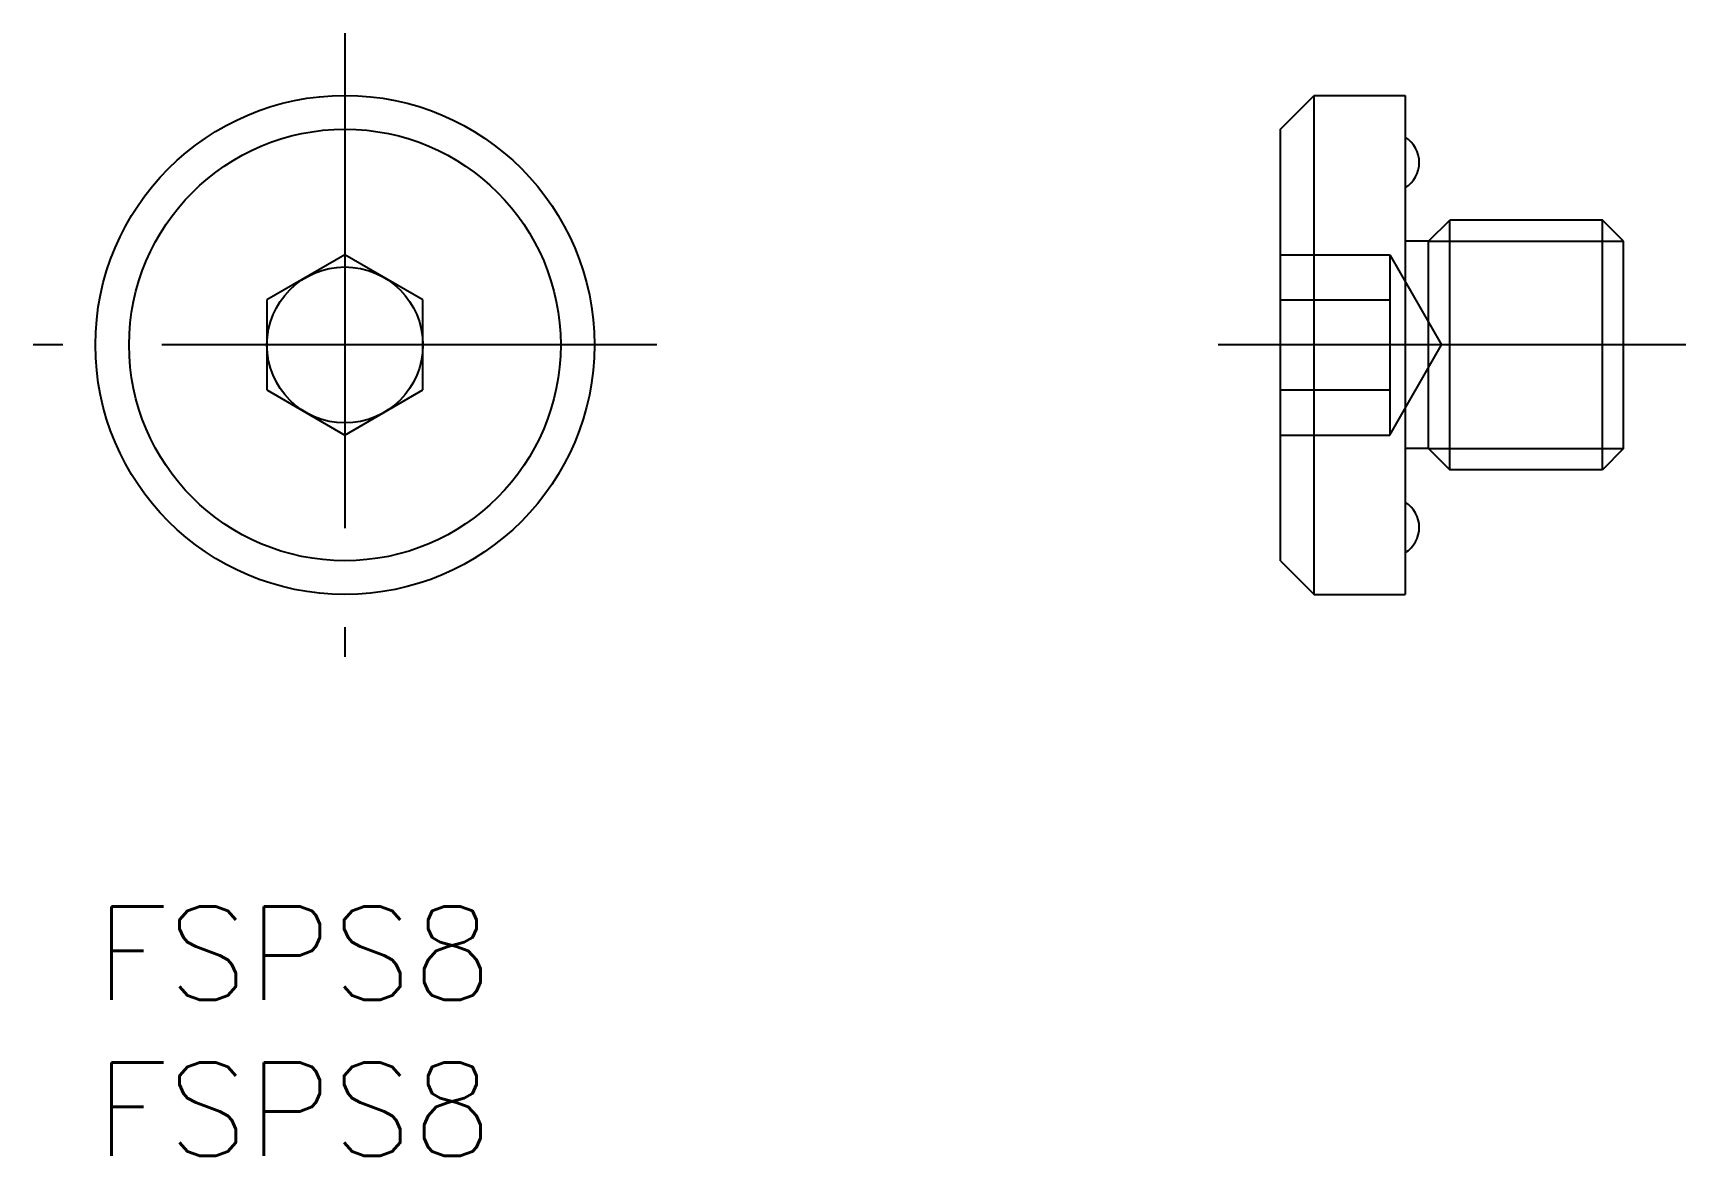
# Model space of a CAD drawing. Extents: x -2 to 51, y -8 to 28.
import ezdxf

# ---------------------------------------------------------------- set-up
doc = ezdxf.new("R2010")
doc.units = 0
doc.header["$LTSCALE"] = 0.5
doc.linetypes.add('CENTER', pattern=[50.8, 31.75, -6.35, 6.35, -6.35])
doc.linetypes.add('DASHED', pattern=[19.05, 12.7, -6.35])
for name, color, linetype in [('MSM_CENTER', 1, 'CENTER'), ('MSM_CONTINUOUS', 7, 'CONTINUOUS'), ('MSM_DASHED', 4, 'DASHED'), ('MSM_NARROW', 5, 'CONTINUOUS'), ('MSM_PART_NUMBER', 7, 'CONTINUOUS')]:
    doc.layers.add(name, color=color, linetype=linetype)
doc.styles.get("Standard").update_dxf_attribs({"font": 'txt.shx', "height": 3, "bigfont": 'bigfont.shx'})

# ---------------------------------------------------------------- blocks, each defined once
blk = doc.blocks.new('*U4')
at = {"layer": 'MSM_PART_NUMBER'}
blk.add_text('FSPS8', height=3, dxfattribs=at).set_placement((0, -3))
blk = doc.blocks.new('*U5')
at = {"layer": 'MSM_PART_NUMBER'}
blk.add_text('FSPS8', height=3, dxfattribs=at).set_placement((0, -8))

msp = doc.modelspace()

# ---------------------------------------------------------------- linework, layer by layer
at = {"layer": 'MSM_CENTER'}
for p, q in [((8, 28), (8, 8)), ((18, 18), (-2, 18)), ((51, 18), (36, 18))]:
    msp.add_line(p, q, dxfattribs=at)
at = {"layer": 'MSM_CONTINUOUS'}
for p, q in [((38, 24.917), (39.083, 26)), ((39.083, 10), (39.083, 26)), ((39.083, 26), (42, 26)), ((42, 26), (42, 10)), ((38, 11.082), (38, 24.917)), ((42.75, 21.323), (43.426, 22)), ((48.324, 22), (43.426, 22)), ((43.426, 14), (43.426, 22)), ((48.324, 14), (48.324, 22)), ((49, 21.323), (48.324, 22)), ((42.75, 21.323), (42, 21.323)), ((42.75, 14.676), (42.75, 21.323)), ((49, 14.676), (49, 21.323)), ((8, 20.887), (5.5, 19.443)), ((10.5, 19.443), (8, 20.887)), ((5.5, 19.443), (5.5, 16.557)), ((10.5, 16.557), (10.5, 19.443)), ((5.5, 16.557), (8, 15.113)), ((8, 15.113), (10.5, 16.557)), ((42.75, 14.676), (42, 14.676)), ((42.75, 14.676), (43.426, 14)), ((49, 14.676), (48.324, 14)), ((48.324, 14), (43.426, 14)), ((38, 11.082), (39.083, 10)), ((39.083, 10), (42, 10))]:
    msp.add_line(p, q, dxfattribs=at)
for radius in [8, 6.918, 2.5]:
    msp.add_circle((8, 18), radius, dxfattribs=at)
for centre in [(41.5, 23.85), (41.5, 12.15)]:
    msp.add_arc(centre, 0.95, 301.7569, 58.2431, dxfattribs=at)
at = {"layer": 'MSM_DASHED'}
for p, q in [((38, 20.887), (41.5, 20.887)), ((41.5, 20.887), (43.167, 18)), ((41.5, 20.887), (41.5, 15.113)), ((38, 19.443), (41.5, 19.443)), ((41.5, 15.113), (43.167, 18)), ((38, 16.557), (41.5, 16.557)), ((38, 15.113), (41.5, 15.113))]:
    msp.add_line(p, q, dxfattribs=at)
at = {"layer": 'MSM_NARROW'}
for p, q in [((42.75, 21.323), (49, 21.323)), ((42.75, 14.676), (49, 14.676))]:
    msp.add_line(p, q, dxfattribs=at)

# ---------------------------------------------------------------- block references
at = {"layer": 'MSM_CONTINUOUS'}
for name in ['*U4', '*U5']:
    msp.add_blockref(name, (0, 0), dxfattribs=at)

doc.saveas('drawing.dxf')
